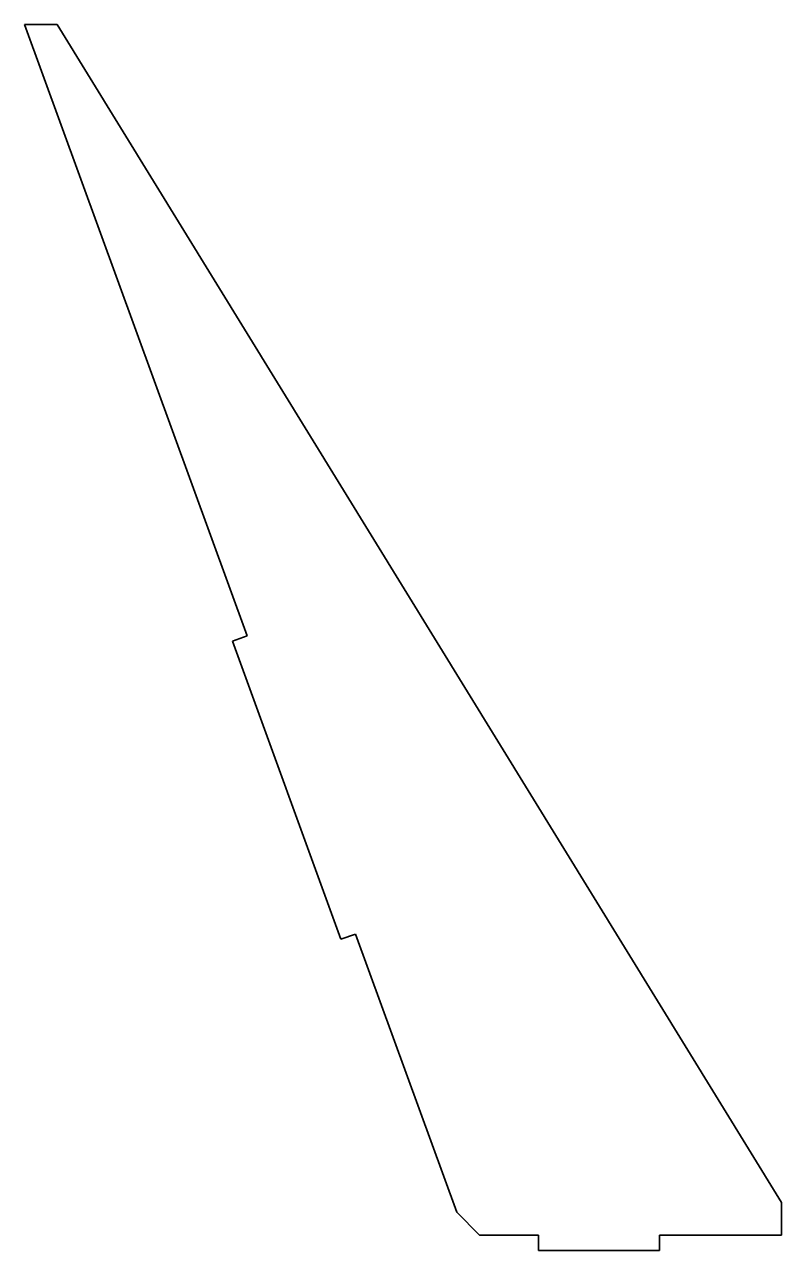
# Model space of a CAD drawing. Header units: millimetres. Extents: x 0 to 93, y 0 to 151.
import ezdxf

# ---------------------------------------------------------------- set-up
doc = ezdxf.new("R2010")
doc.units = ezdxf.units.MM
doc.layers.add('SIMUMAK Visible (ISO)', color=7, linetype='Continuous', lineweight=35)

# ---------------------------------------------------------------- blocks, each defined once
blk = doc.blocks.new('SIL-026-KRPP-02_Sheet_3_SIL-026-KRPP-02')
at = {"layer": 'SIMUMAK Visible (ISO)'}
for p, q in [((-19.18, 0.19), (-46.55, 75.37)), ((-46.55, 75.37), (-42.55, 75.37)), ((-42.55, 75.37), (46.55, -69.47)), ((-20.97, -0.46), (-19.18, 0.19)), ((-7.63, -37.11), (-20.97, -0.46)), ((-5.85, -36.46), (-7.63, -37.11)), ((6.6, -70.64), (-5.85, -36.46)), ((9.42, -73.47), (6.6, -70.64)), ((46.55, -69.47), (46.55, -73.47)), ((16.65, -73.47), (9.42, -73.47)), ((16.65, -75.37), (16.65, -73.47)), ((31.55, -73.47), (31.55, -75.37)), ((46.55, -73.47), (31.55, -73.47)), ((31.55, -75.37), (16.65, -75.37))]:
    blk.add_line(p, q, dxfattribs=at)

msp = doc.modelspace()

# ---------------------------------------------------------------- block references
msp.add_blockref('SIL-026-KRPP-02_Sheet_3_SIL-026-KRPP-02', (46.55, 75.37))

doc.saveas('drawing.dxf')
